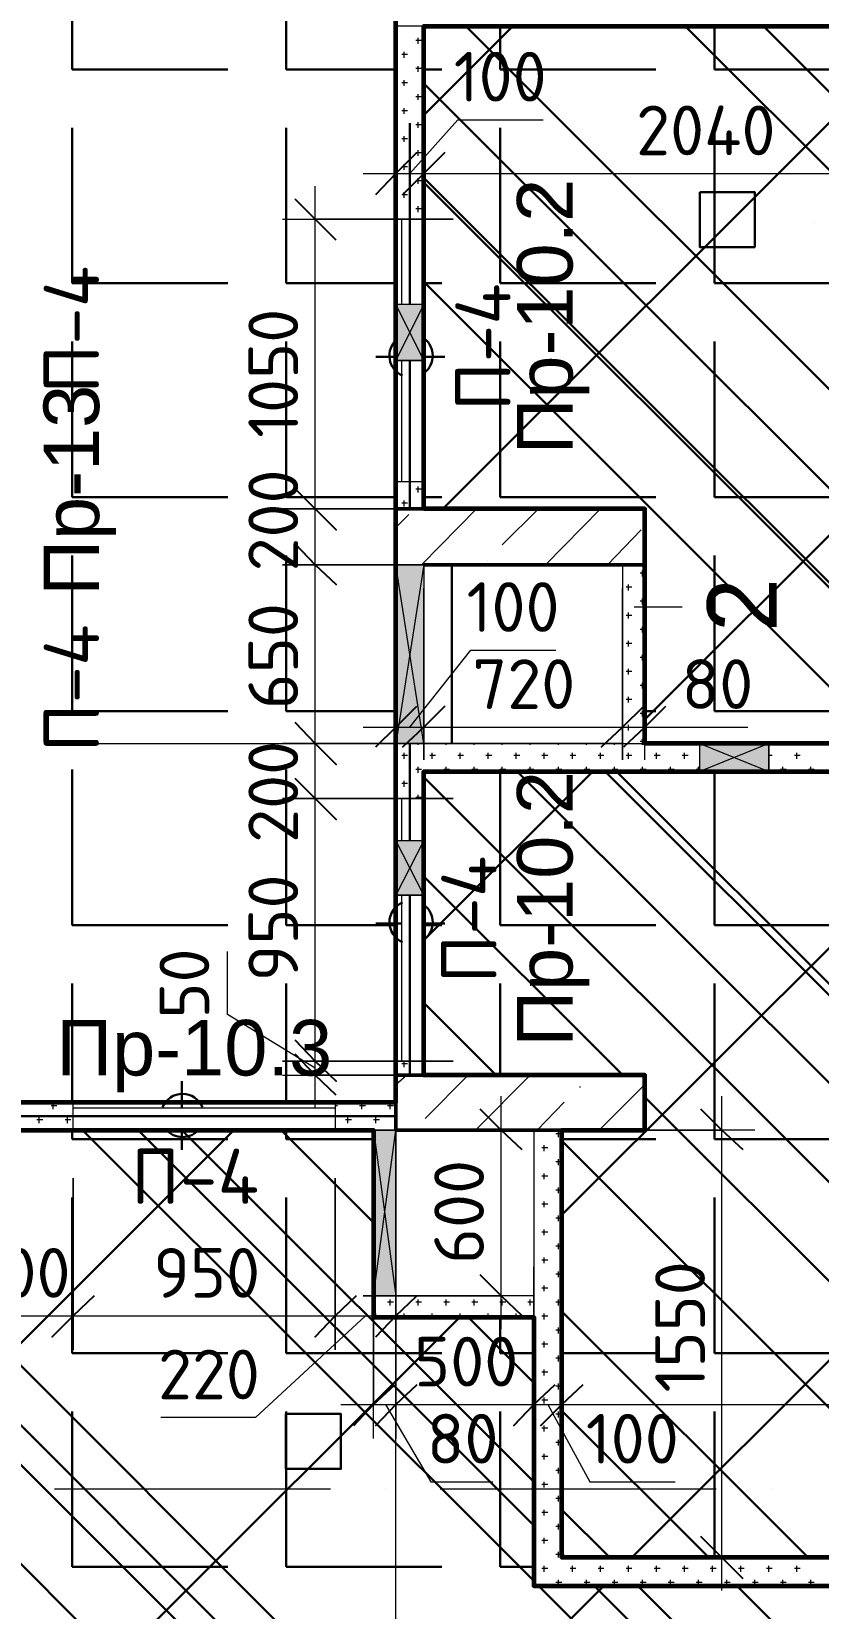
# Model space of a CAD drawing. Header units: millimetres. Extents: x -84737 to 172119, y -43083 to 59399.
# Drawn here: x 51026 to 53876, y 44044 to 49759 of the extents above; entities that cross this region are included whole.
import ezdxf

# ---------------------------------------------------------------- set-up
doc = ezdxf.new("R2010")
doc.units = ezdxf.units.MM
for name, color, linetype, lineweight in [('10) Плитка КР-3 300х300', 40, 'Continuous', 30), ('14) Плитка стены СТ-5.1', 3, 'Continuous', 60), ('19) Краска ПТ-5 потолок', 161, 'Continuous', 30), ('22) Шпакл. баз. фин. Потолок', 102, 'Continuous', 30)]:
    doc.layers.add(name, color=color, linetype=linetype, lineweight=lineweight)
for name, color, linetype in [('PDF _Двери', 7, 'Continuous'), ('PDF _Марки', 7, 'Continuous'), ('PDF _Несущие колонны', 7, 'Continuous'), ('PDF _Обобщенные модели', 7, 'Continuous'), ('PDF _Обозначения', 7, 'Continuous'), ('PDF _Окна', 7, 'Continuous'), ('PDF _Оси', 7, 'Continuous'), ('PDF _Перекрытия', 7, 'Continuous'), ('PDF _Размеры-100', 7, 'Continuous'), ('PDF _Стены', 7, 'Continuous'), ('PDF _Текст', 7, 'Continuous'), ('PDF _Элементы узлов', 7, 'Continuous')]:
    doc.layers.add(name, color=color, linetype=linetype)
doc.styles.add('PDF GOSTCommon', font='arial.ttf')
doc.styles.add('PDF ISOCPEUR', font='isocpeur.ttf')
pattern_1 = [(0, (0, 0), (0, 775.335), [563.88, -211.455]), (90, (0, 0), (-775.335, 5e-14), [563.88, -211.455])]

msp = doc.modelspace()

# ---------------------------------------------------------------- hatches: boundary and pattern name
at = {"layer": '10) Плитка КР-3 300х300'}
h = msp.add_hatch(dxfattribs=at)
h.set_pattern_fill('ANGLE', color=256, scale=111)
h.set_pattern_definition(pattern_1)
h.paths.add_polyline_path([(47206.2, 50679.7), (44755.2, 50679.7), (44755.2, 45879.3), (46926.8, 45879.3), (46926.8, 46057.1), (47206.2, 46057.1)])
h.paths.add_polyline_path([(47206.2, 52876.7), (45305.5, 52876.7), (45305.5, 50798.3), (47206.2, 50798.3)])
h.paths.add_polyline_path([(50948.3, 52876.7), (47206.2, 52876.7), (47206.2, 51479.8), (50948.3, 51479.8)])
h.paths.add_polyline_path([(47544.8, 52978.3), (45305.5, 52978.3), (45305.5, 52876.7), (47544.8, 52876.7)])
h.paths.add_polyline_path([(52345.3, 55179.6), (50948.3, 55179.6), (50948.3, 45879.3), (52345.3, 45879.3)])
h.paths.add_polyline_path([(55905.4, 56678.2), (53695.7, 56678.2), (53695.7, 56504.6), (52197.1, 56504.6), (52197.1, 56678.2), (50948.3, 56678.2), (50948.3, 55179.6), (55808, 55179.6), (55808, 55327.8), (55905.4, 55327.8)])
h.paths.add_polyline_path([(55808, 52876.7), (55507.5, 52876.7), (55507.5, 51780.4), (54406.8, 51780.4), (54406.8, 52876.7), (54262.9, 52876.7), (53145.3, 52876.7), (53145.3, 51678.8), (52446.9, 51678.8), (52446.9, 50679.7), (52548.5, 50679.7), (52548.5, 49879.7), (55808, 49879.7)])
at = {"layer": '10) Плитка КР-3 300х300', "transparency": 33554687}
h = msp.add_hatch(dxfattribs=at)
h.set_pattern_fill('ANGLE', color=256, scale=111)
h.set_pattern_definition(pattern_1)
h.paths.add_polyline_path([(52446.9, 46979.9), (52446.9, 47077.3), (55808, 47077.3), (55808, 44228.3), (52946.4, 44228.3), (52946.4, 45777.7), (53246.9, 45777.7), (53246.9, 45976.7), (52446.9, 45976.7)])
h.paths.add_polyline_path([(52446.9, 48029.7), (52446.9, 49778.1), (55808, 49778.1), (55808, 47178.9), (53246.9, 47178.9), (53246.9, 48029.7)])
h.paths.add_polyline_path([(46304.5, 41878.9), (46304.5, 44499.3), (47455.9, 44478.1), (47455.9, 45599.9), (49504.8, 45599.9), (49504.8, 44258), (49758.8, 44258), (49777.8, 45777.7), (52264.8, 45777.7), (52264.8, 45104.6), (52264.8, 45100.4), (52844.8, 45100.4), (52844.8, 44126.7), (55808, 44126.7), (55808, 41878.9), (49758.8, 41878.9), (49758.8, 42958.4), (49504.8, 42958.4), (49504.8, 41878.9)])
h.paths.add_polyline_path([(44755.2, 42827.2), (44755.2, 45777.7), (47358.6, 45777.7), (47358.6, 44579.7), (46054.8, 44579.7), (46054.8, 42827.2)])
at = {"layer": '19) Краска ПТ-5 потолок', "transparency": 33554687}
h = msp.add_hatch(dxfattribs=at)
h.set_pattern_fill('ANSI34', color=256, scale=80, angle=90)
h.paths.add_polyline_path([(52446.9, 46979.9), (52446.9, 47077.3), (55808, 47077.3), (55808, 44228.3), (52946.4, 44228.3), (52946.4, 45777.7), (53246.9, 45777.7), (53246.9, 45976.7), (52446.9, 45976.7)])
h.paths.add_polyline_path([(52446.9, 48029.7), (52446.9, 49778.1), (55808, 49778.1), (55808, 47178.9), (53246.9, 47178.9), (53246.9, 48029.7)])
h.paths.add_polyline_path([(46304.5, 41878.9), (46304.5, 44499.3), (47455.9, 44478.1), (47455.9, 45599.9), (49504.8, 45599.9), (49504.8, 44258), (49758.8, 44258), (49777.8, 45777.7), (52264.8, 45777.7), (52264.8, 45104.6), (52264.8, 45100.4), (52844.8, 45100.4), (52844.8, 44126.7), (55808, 44126.7), (55808, 41878.9), (49758.8, 41878.9), (49758.8, 42958.4), (49504.8, 42958.4), (49504.8, 41878.9)])
h.paths.add_polyline_path([(44755.2, 42827.2), (44755.2, 45777.7), (47358.6, 45777.7), (47358.6, 44579.7), (46054.8, 44579.7), (46054.8, 42827.2)])
at = {"layer": '22) Шпакл. баз. фин. Потолок', "transparency": 33554687}
h = msp.add_hatch(dxfattribs=at)
h.set_pattern_fill('ANSI37', color=256, scale=333)
h.paths.add_polyline_path([(52446.9, 46979.9), (52446.9, 47077.3), (55808, 47077.3), (55808, 44228.3), (52946.4, 44228.3), (52946.4, 45777.7), (53246.9, 45777.7), (53246.9, 45976.7), (52446.9, 45976.7)])
h.paths.add_polyline_path([(52446.9, 48029.7), (52446.9, 49778.1), (55808, 49778.1), (55808, 47178.9), (53246.9, 47178.9), (53246.9, 48029.7)])
h.paths.add_polyline_path([(46304.5, 41878.9), (46304.5, 44499.3), (47455.9, 44478.1), (47455.9, 45599.9), (49504.8, 45599.9), (49504.8, 44258), (49758.8, 44258), (49777.8, 45777.7), (52264.8, 45777.7), (52264.8, 45104.6), (52264.8, 45100.4), (52844.8, 45100.4), (52844.8, 44126.7), (55808, 44126.7), (55808, 41878.9), (49758.8, 41878.9), (49758.8, 42958.4), (49504.8, 42958.4), (49504.8, 41878.9)])
h.paths.add_polyline_path([(44755.2, 42827.2), (44755.2, 45777.7), (47358.6, 45777.7), (47358.6, 44579.7), (46054.8, 44579.7), (46054.8, 42827.2)])

# ---------------------------------------------------------------- linework, layer by layer
at = {"layer": '10) Плитка КР-3 300х300'}
for points in [[(50948.3, 45879.3), (52345.3, 45879.3), (52345.3, 55179.6), (50948.3, 55179.6)], [(52446.9, 48029.7), (52446.9, 49778.1), (55808, 49778.1), (55808, 47178.9), (53246.9, 47178.9), (53246.9, 48029.7)], [(52446.9, 46979.9), (52446.9, 47077.3), (55808, 47077.3), (55808, 44228.3), (52946.4, 44228.3), (52946.4, 45777.7), (53246.9, 45777.7), (53246.9, 45976.7), (52446.9, 45976.7)], [(46304.5, 41878.9), (46304.5, 44499.3), (47455.9, 44478.1), (47455.9, 45599.9), (49504.8, 45599.9), (49504.8, 44258), (49758.8, 44258), (49777.8, 45777.7), (52264.8, 45777.7), (52264.8, 45104.6), (52264.8, 45100.4), (52844.8, 45100.4), (52844.8, 44126.7), (55808, 44126.7), (55808, 41878.9), (49758.8, 41878.9), (49758.8, 42958.4), (49504.8, 42958.4), (49504.8, 41878.9)]]:
    msp.add_lwpolyline(points, close=True, dxfattribs=at)
at = {"layer": '14) Плитка стены СТ-5.1'}
for points in [[(50948.3, 51479.8), (50948.3, 45879.3), (52345.3, 45879.3), (52345.3, 55179.6)], [(49504.8, 45599.9), (49504.8, 44258), (49758.8, 44258), (49777.8, 45777.7), (52264.8, 45777.7), (52264.8, 45104.6), (52264.8, 45100.4), (52844.8, 45100.4), (52844.8, 44126.7), (55808, 44126.7), (55808, 41878.9), (49758.8, 41878.9), (49758.8, 42958.4), (49504.8, 42958.4), (49504.8, 41878.9), (46304.5, 41878.9), (46304.5, 44499.3), (47455.9, 44478.1), (47455.9, 45599.9)]]:
    msp.add_lwpolyline(points, dxfattribs=at)
for points in [[(52446.9, 48029.7), (52446.9, 49778.1), (55808, 49778.1), (55808, 47178.9), (53246.9, 47178.9), (53246.9, 48029.7)], [(52446.9, 46979.9), (52446.9, 47077.3), (55808, 47077.3), (55808, 44228.3), (52946.4, 44228.3), (52946.4, 45777.7), (53246.9, 45777.7), (53246.9, 45976.7), (52446.9, 45976.7)]]:
    msp.add_lwpolyline(points, close=True, dxfattribs=at)
at = {"layer": 'PDF _Двери', "lineweight": 18}
for points in [[(52366.4, 48770.6), (52366.4, 49079.6), (52446.9, 49079.6), (52446.9, 48770.6)], [(52446.9, 48567.4), (52446.9, 48127.1), (52366.4, 48127.1), (52366.4, 48567.4)], [(52366.4, 46827.5), (52366.4, 46979.9), (52446.9, 46979.9), (52446.9, 46827.5)], [(52446.9, 46628.6), (52446.9, 46027.5), (52366.4, 46027.5), (52366.4, 46628.6)]]:
    msp.add_lwpolyline(points, dxfattribs=at)
msp.add_lwpolyline([(51176.9, 45858.1), (52125.1, 45858.1), (52125.1, 45777.7), (51176.9, 45777.7)], close=True, dxfattribs=at)
at = {"layer": 'PDF _Марки', "lineweight": 9}
msp.add_lwpolyline([(53208.8, 47674.2), (53382.4, 47674.2)], dxfattribs=at)
at = {"layer": 'PDF _Несущие колонны', "lineweight": 50}
msp.add_lwpolyline([(52446.9, 47826.6), (53246.9, 47826.6), (53246.9, 48029.7), (52345.3, 48029.7), (52345.3, 47826.6)], dxfattribs=at)
at = {"layer": 'PDF _Несущие колонны', "lineweight": 9}
for points in [[(52345.3, 47962), (52391.8, 48008.6)], [(52438.4, 47826.6), (52637.4, 48029.7)], [(52730.5, 47898.5), (52861.7, 48029.7)], [(52887.1, 47826.6), (53086.1, 48029.7)], [(53111.5, 47826.6), (53234.2, 47953.6)], [(52675.5, 47843.5), (52675.5, 47843.5)], [(52345.3, 45942.8), (52383.4, 45976.7)], [(52451.1, 45820), (52607.7, 45976.7)], [(52633.1, 45777.7), (52832.1, 45976.7)], [(53009.9, 45934.3), (53014.1, 45934.3)], [(53081.8, 45777.7), (53246.9, 45942.8)], [(52857.5, 45777.7), (52954.8, 45879.3)]]:
    msp.add_lwpolyline(points, dxfattribs=at)
at = {"layer": 'PDF _Несущие колонны', "lineweight": 50}
msp.add_lwpolyline([(53246.9, 45976.7), (52345.3, 45976.7), (52345.3, 45777.7), (53246.9, 45777.7)], close=True, dxfattribs=at)
at = {"layer": 'PDF _Обобщенные модели', "lineweight": 30}
for points in [[(52396.1, 48770.6), (52396.1, 49426.7)], [(52273.3, 48580.1), (52345.3, 48580.1)], [(52446.9, 48580.1), (52523.1, 48580.1)], [(52396.1, 48029.7), (52396.1, 48567.4)], [(52396.1, 46827.5), (52396.1, 47178.9)], [(52396.1, 45976.7), (52396.1, 46628.6)], [(52273.3, 46527), (52366.4, 46527)], [(52446.9, 46527), (52523.1, 46527)], [(51570.6, 45955.5), (51570.6, 45858.1)], [(50876.4, 45828.5), (52345.3, 45828.5)], [(51570.6, 45777.7), (51570.6, 45705.7)]]:
    msp.add_lwpolyline(points, dxfattribs=at)
for centre, start, end in [((52400.3, 48584.2), 130.8912, 246.9287), ((52400.3, 48584.2), 308.7817, 51.2183), ((52400.3, 46531), 113.0713, 246.9287), ((52400.3, 46531), 308.7817, 51.2183), ((51572.7, 45830.6), 23.0741, 156.9259), ((51572.7, 45830.6), 218.7844, 321.2156)]:
    msp.add_arc(centre, 78.3, start, end, dxfattribs=at)
at = {"layer": 'PDF _Обозначения', "lineweight": 9}
msp.add_lwpolyline([(53860.7, 49066.9), (53860.7, 49066.9)], dxfattribs=at)
at = {"layer": 'PDF _Окна', "color": 8, "true_color": 0x808080, "transparency": 33554559}
for points in [[(52345.3, 48770.6), (52345.3, 48567.4), (52446.9, 48770.6)], [(52345.3, 48567.4), (52446.9, 48770.6), (52446.9, 48567.4)], [(52345.3, 47826.6), (52345.3, 47178.9), (52446.9, 47826.6)], [(52345.3, 47178.9), (52446.9, 47826.6), (52446.9, 47178.9)], [(53445.9, 47077.3), (53695.7, 47077.3), (53445.9, 47178.9)], [(53695.7, 47077.3), (53445.9, 47178.9), (53695.7, 47178.9)], [(52345.3, 46827.5), (52345.3, 46628.6), (52446.9, 46827.5)], [(52345.3, 46628.6), (52446.9, 46827.5), (52446.9, 46628.6)], [(52345.3, 45176.6), (52345.3, 45777.7), (52264.8, 45176.6)], [(52345.3, 45777.7), (52264.8, 45176.6), (52264.8, 45777.7)]]:
    msp.add_solid(points, dxfattribs=at)
at = {"layer": 'PDF _Оси', "lineweight": 9}
for points in [[(52345.3, 49282.8), (52345.3, 50286)], [(52345.3, 49083.8), (52345.3, 49083.8)], [(52345.3, 47885.8), (52345.3, 48884.9)], [(52345.3, 47686.9), (52345.3, 47686.9)], [(52345.3, 46484.6), (52345.3, 47483.7)], [(51109.2, 47178.9), (52108.2, 47178.9)], [(52307.2, 47178.9), (52307.2, 47178.9)], [(52506.1, 47178.9), (53505.2, 47178.9)], [(53708.4, 47178.9), (53708.4, 47178.9)], [(52345.3, 46285.7), (52345.3, 46285.7)], [(52345.3, 45083.4), (52345.3, 46086.7)], [(52345.3, 44884.5), (52345.3, 44884.5)], [(52345.3, 43686.5), (52345.3, 44685.5)], [(51109.2, 44478.1), (52108.2, 44478.1)], [(52307.2, 44478.1), (52307.2, 44478.1)], [(52506.1, 44478.1), (53505.2, 44478.1)], [(53708.4, 44478.1), (53708.4, 44478.1)]]:
    msp.add_lwpolyline(points, dxfattribs=at)
at = {"layer": 'PDF _Перекрытия', "lineweight": 30}
for points in [[(53445.9, 49176.9), (53445.9, 48978), (53644.9, 48978), (53644.9, 49176.9)], [(51947.3, 44749), (51947.3, 44550.1), (52146.3, 44550.1), (52146.3, 44749)]]:
    msp.add_lwpolyline(points, close=True, dxfattribs=at)
for points in [[(52345.3, 49079.6), (52345.3, 48770.6)], [(52345.3, 48567.4), (52345.3, 48127.1)], [(52548.5, 47178.9), (52548.5, 47826.6)], [(52345.3, 46979.9), (52345.3, 46827.5)], [(52345.3, 46628.6), (52345.3, 46027.5)], [(52125.1, 45879.3), (51176.9, 45879.3)]]:
    msp.add_lwpolyline(points, dxfattribs=at)
at = {"layer": 'PDF _Размеры-100', "lineweight": 9}
for points in [[(52226.7, 49244.7), (52446.9, 49244.7), (54487.3, 49244.7), (55435.5, 49244.7), (55435.5, 49744.2), (55435.5, 49126.1), (55435.5, 49744.2), (55435.5, 49244.7), (55926.5, 49244.7)], [(52345.3, 49126.1), (52345.3, 49744.2), (52345.3, 49244.7)], [(52396.1, 49244.7), (52569.6, 49439.4), (52878.6, 49439.4)], [(52053.2, 45858.1), (52053.2, 46027.5), (52053.2, 46979.9), (52053.2, 47178.9), (52053.2, 47826.6), (52053.2, 48029.7), (52552.7, 48029.7), (51934.6, 48029.7), (52552.7, 48029.7), (52053.2, 48029.7), (52053.2, 49198.1)], [(51934.6, 49079.6), (52552.7, 49079.6), (52053.2, 49079.6)], [(52226.7, 47238.1), (52446.9, 47238.1), (53166.5, 47238.1), (53166.5, 47741.9), (53166.5, 47119.6), (53166.5, 47741.9), (53166.5, 47238.1), (53365.5, 47238.1)], [(52345.3, 47119.6), (52345.3, 47741.9), (52345.3, 47238.1)], [(53246.9, 47119.6), (53246.9, 47741.9), (53246.9, 47238.1)], [(52396.1, 47238.1), (52616.2, 47517.5), (52925.2, 47517.5)], [(53208.8, 47238.1), (53395.1, 47238.1), (53619.5, 47238.1)], [(52053.2, 46002.1), (51735.7, 46196.8), (51735.7, 46425.4)], [(51934.6, 45976.7), (52552.7, 45976.7), (52053.2, 45976.7)], [(52726.3, 45058.1), (52726.3, 45900.5)], [(53526.3, 44109.8), (53526.3, 45900.5)], [(52844.8, 45777.7), (52226.7, 45777.7), (52726.3, 45777.7)], [(53644.9, 45777.7), (53026.8, 45777.7), (53526.3, 45777.7)], [(49636, 45104.6), (49826.5, 45104.6), (50774.8, 45104.6), (51176.9, 45104.6), (52125.1, 45104.6), (52125.1, 45604.1), (52125.1, 44981.9), (52125.1, 45604.1), (52125.1, 45104.6), (52468, 45104.6)], [(52345.3, 44981.9), (52345.3, 45604.1), (52345.3, 45104.6)], [(52146.3, 44782.9), (52345.3, 44782.9), (52844.8, 44782.9), (52946.4, 44782.9), (52946.4, 45282.4), (52946.4, 44660.1), (52946.4, 45282.4), (52946.4, 44782.9), (55926.5, 44782.9)], [(52264.8, 44660.1), (52264.8, 45282.4), (52264.8, 44782.9)], [(52844.8, 45176.6), (52226.7, 45176.6), (52726.3, 45176.6)], [(52235.2, 45104.6), (51837.3, 44736.3), (51494.4, 44736.3)], [(52307.2, 44782.9), (52472.3, 44503.5), (52696.6, 44503.5)], [(52895.6, 44782.9), (53048, 44503.5), (53357, 44503.5)], [(53644.9, 44228.3), (53026.8, 44228.3), (53526.3, 44228.3)]]:
    msp.add_lwpolyline(points, dxfattribs=at)
for points in [[(52446.9, 49244.7), (52446.9, 49744.2), (52446.9, 49126.1), (52446.9, 49744.2)], [(52053.2, 47826.6), (52552.7, 47826.6), (51934.6, 47826.6), (52552.7, 47826.6)], [(52446.9, 47238.1), (52446.9, 47741.9), (52446.9, 47119.6), (52446.9, 47741.9)], [(52053.2, 47178.9), (52552.7, 47178.9), (51934.6, 47178.9), (52552.7, 47178.9)], [(52053.2, 46979.9), (52552.7, 46979.9), (51934.6, 46979.9), (52552.7, 46979.9)], [(52053.2, 46027.5), (52552.7, 46027.5), (51934.6, 46027.5), (52552.7, 46027.5)], [(51176.9, 45104.6), (51176.9, 45604.1), (51176.9, 44981.9), (51176.9, 45604.1)], [(52345.3, 44782.9), (52345.3, 45282.4), (52345.3, 44660.1), (52345.3, 45282.4)], [(52844.8, 44782.9), (52844.8, 45282.4), (52844.8, 44660.1), (52844.8, 45282.4)]]:
    msp.add_lwpolyline(points, close=True, dxfattribs=at)
at = {"layer": 'PDF _Размеры-100', "lineweight": 25}
for points in [[(52273.3, 49168.5), (52345.3, 49244.7), (52421.5, 49320.9)], [(52129.4, 49003.4), (52053.2, 49079.6), (51981.2, 49151.5)], [(52273.3, 47166.2), (52345.3, 47238.1), (52421.5, 47314.3)], [(53170.7, 47166.2), (53246.9, 47238.1), (53323.1, 47314.3)], [(52129.4, 45904.7), (52053.2, 45976.7), (51981.2, 46052.8)], [(52802.5, 45705.7), (52726.3, 45777.7), (52650.1, 45853.9)], [(53602.5, 45705.7), (53526.3, 45777.7), (53450.1, 45853.9)], [(52802.5, 45104.6), (52726.3, 45176.6), (52650.1, 45252.8)], [(52273.3, 45028.4), (52345.3, 45104.6), (52421.5, 45176.6)], [(52192.9, 44706.7), (52264.8, 44782.9), (52341, 44854.9)], [(53602.5, 44152.1), (53526.3, 44228.3), (53450.1, 44304.5)]]:
    msp.add_lwpolyline(points, dxfattribs=at)
for points in [[(52523.1, 49320.9), (52446.9, 49244.7), (52370.7, 49168.5), (52446.9, 49244.7)], [(51981.2, 48101.7), (52053.2, 48029.7), (52129.4, 47953.6), (52053.2, 48029.7)], [(51981.2, 47902.8), (52053.2, 47826.6), (52129.4, 47754.6), (52053.2, 47826.6)], [(52523.1, 47314.3), (52446.9, 47238.1), (52370.7, 47166.2), (52446.9, 47238.1)], [(53242.7, 47314.3), (53166.5, 47238.1), (53090.3, 47166.2), (53166.5, 47238.1)], [(51981.2, 47255.1), (52053.2, 47178.9), (52129.4, 47102.7), (52053.2, 47178.9)], [(51981.2, 47051.9), (52053.2, 46979.9), (52129.4, 46903.7), (52053.2, 46979.9)], [(51981.2, 46103.6), (52053.2, 46027.5), (52129.4, 45955.5), (52053.2, 46027.5)], [(51253.1, 45176.6), (51176.9, 45104.6), (51100.7, 45028.4), (51176.9, 45104.6)], [(52201.3, 45176.6), (52125.1, 45104.6), (52053.2, 45028.4), (52125.1, 45104.6)], [(52421.5, 44854.9), (52345.3, 44782.9), (52273.3, 44706.7), (52345.3, 44782.9)], [(52921, 44854.9), (52844.8, 44782.9), (52772.8, 44706.7), (52844.8, 44782.9)], [(53022.6, 44854.9), (52946.4, 44782.9), (52870.2, 44706.7), (52946.4, 44782.9)]]:
    msp.add_lwpolyline(points, close=True, dxfattribs=at)
at = {"layer": 'PDF _Стены', "lineweight": 18}
for points in [[(52446.9, 49079.6), (52446.9, 49778.1), (52345.3, 49778.1), (52345.3, 49079.6), (52366.4, 49079.6)], [(52366.4, 48127.1), (52345.3, 48127.1), (52345.3, 48029.7), (52446.9, 48029.7), (52446.9, 48127.1)], [(53445.9, 47178.9), (53246.9, 47178.9), (53246.9, 47826.6), (53166.5, 47826.6), (53166.5, 47178.9), (52446.9, 47178.9)], [(52345.3, 47178.9), (52345.3, 46979.9), (52366.4, 46979.9)], [(55736.1, 47178.9), (53695.7, 47178.9)], [(52446.9, 46979.9), (52446.9, 47077.3), (53445.9, 47077.3)], [(53695.7, 47077.3), (55736.1, 47077.3)], [(51176.9, 45858.1), (51176.9, 45879.3), (50948.3, 45879.3), (50948.3, 46480.4)], [(52366.4, 46027.5), (52345.3, 46027.5), (52345.3, 45976.7), (52446.9, 45976.7), (52446.9, 46027.5)], [(52345.3, 45777.7), (52345.3, 45879.3), (52125.1, 45879.3), (52125.1, 45858.1)], [(50804.4, 45777.7), (51176.9, 45777.7)], [(52125.1, 45777.7), (52264.8, 45777.7)], [(55736.1, 44228.3), (52946.4, 44228.3), (52946.4, 45777.7), (52844.8, 45777.7), (52844.8, 45176.6), (52345.3, 45176.6)], [(52264.8, 45176.6), (52264.8, 45100.4), (52844.8, 45100.4), (52844.8, 44126.7), (55736.1, 44126.7)]]:
    msp.add_lwpolyline(points, dxfattribs=at)
at = {"layer": 'PDF _Стены', "lineweight": 9}
for points in [[(52417.2, 49727.3), (52438.4, 49727.3)], [(52425.7, 49714.6), (52425.7, 49735.7)], [(52366.4, 49676.5), (52387.6, 49676.5)], [(52374.9, 49663.8), (52374.9, 49684.9)], [(52417.2, 49625.7), (52438.4, 49625.7)], [(52425.7, 49613), (52425.7, 49634.1)], [(52366.4, 49574.9), (52387.6, 49574.9)], [(52374.9, 49562.2), (52374.9, 49583.3)], [(52417.2, 49524.1), (52438.4, 49524.1)], [(52425.7, 49511.4), (52425.7, 49532.5)], [(52366.4, 49473.3), (52387.6, 49473.3)], [(52374.9, 49460.6), (52374.9, 49481.7)], [(52374.9, 49359), (52374.9, 49380.1)], [(52417.2, 49422.5), (52438.4, 49422.5)], [(52425.7, 49409.8), (52425.7, 49430.9)], [(52366.4, 49371.7), (52387.6, 49371.7)], [(52417.2, 49320.9), (52438.4, 49320.9)], [(52425.7, 49308.2), (52425.7, 49329.3)], [(52366.4, 49270.1), (52387.6, 49270.1)], [(52374.9, 49257.4), (52374.9, 49278.5)], [(52417.2, 49219.3), (52438.4, 49219.3)], [(52425.7, 49206.6), (52425.7, 49227.7)], [(52366.4, 49168.5), (52387.6, 49168.5)], [(52374.9, 49155.8), (52374.9, 49176.9)], [(52417.2, 49117.7), (52438.4, 49117.7)], [(52425.7, 49105), (52425.7, 49126.1)], [(52417.2, 48101.7), (52438.4, 48101.7)], [(52425.7, 48089), (52425.7, 48110.2)], [(52366.4, 48050.9), (52387.6, 48050.9)], [(52374.9, 48038.2), (52374.9, 48059.4)], [(53230, 47796.9), (53246.9, 47796.9)], [(53238.5, 47784.2), (53238.5, 47805.4)], [(53179.2, 47746.1), (53200.4, 47746.1)], [(53187.7, 47733.4), (53187.7, 47754.6)], [(53230, 47695.3), (53246.9, 47695.3)], [(53238.5, 47682.6), (53238.5, 47703.8)], [(53179.2, 47644.5), (53200.4, 47644.5)], [(53187.7, 47631.8), (53187.7, 47653)], [(53187.7, 47530.2), (53187.7, 47551.4)], [(53230, 47593.7), (53246.9, 47593.7)], [(53238.5, 47581), (53238.5, 47602.2)], [(53179.2, 47542.9), (53200.4, 47542.9)], [(53230, 47492.1), (53246.9, 47492.1)], [(53238.5, 47479.4), (53238.5, 47500.6)], [(53179.2, 47441.3), (53200.4, 47441.3)], [(53187.7, 47428.6), (53187.7, 47449.8)], [(53230, 47390.5), (53246.9, 47390.5)], [(53238.5, 47377.8), (53238.5, 47399)], [(53179.2, 47339.7), (53200.4, 47339.7)], [(53187.7, 47327), (53187.7, 47348.2)], [(53230, 47288.9), (53246.9, 47288.9)], [(53238.5, 47276.2), (53238.5, 47297.4)], [(53179.2, 47238.1), (53200.4, 47238.1)], [(53187.7, 47225.4), (53187.7, 47246.6)], [(52425.7, 47174.6), (52425.7, 47178.9)], [(52527.3, 47174.6), (52527.3, 47178.9)], [(52628.9, 47174.6), (52628.9, 47178.9)], [(52730.5, 47174.6), (52730.5, 47178.9)], [(52832.1, 47174.6), (52832.1, 47178.9)], [(52933.7, 47174.6), (52933.7, 47178.9)], [(53035.3, 47174.6), (53035.3, 47178.9)], [(53136.9, 47174.6), (53136.9, 47178.9)], [(53230, 47187.3), (53246.9, 47187.3)], [(53238.5, 47174.6), (53238.5, 47178.9), (53238.5, 47195.8)], [(53340.1, 47174.6), (53340.1, 47178.9)], [(53441.7, 47174.6), (53441.7, 47178.9)], [(53746.5, 47174.6), (53746.5, 47178.9)], [(53848, 47174.6), (53848, 47178.9)], [(52366.4, 47136.5), (52387.6, 47136.5)], [(52374.9, 47123.8), (52374.9, 47145)], [(52425.7, 47073), (52425.7, 47094.2)], [(52468, 47136.5), (52489.2, 47136.5)], [(52476.5, 47123.8), (52476.5, 47145)], [(52527.3, 47077.3), (52527.3, 47094.2)], [(52569.6, 47136.5), (52590.8, 47136.5)], [(52578.1, 47123.8), (52578.1, 47145)], [(52628.9, 47077.3), (52628.9, 47094.2)], [(52671.2, 47136.5), (52692.4, 47136.5)], [(52679.7, 47123.8), (52679.7, 47145)], [(52730.5, 47077.3), (52730.5, 47094.2)], [(52772.8, 47136.5), (52794, 47136.5)], [(52781.3, 47123.8), (52781.3, 47145)], [(52832.1, 47077.3), (52832.1, 47094.2)], [(52874.4, 47136.5), (52895.6, 47136.5)], [(52882.9, 47123.8), (52882.9, 47145)], [(52933.7, 47077.3), (52933.7, 47094.2)], [(52976, 47136.5), (52997.2, 47136.5)], [(52984.5, 47123.8), (52984.5, 47145)], [(53035.3, 47077.3), (53035.3, 47094.2)], [(53077.6, 47136.5), (53098.8, 47136.5)], [(53086.1, 47123.8), (53086.1, 47145)], [(53136.9, 47077.3), (53136.9, 47094.2)], [(53179.2, 47136.5), (53200.4, 47136.5)], [(53187.7, 47123.8), (53187.7, 47145)], [(53238.5, 47077.3), (53238.5, 47094.2)], [(53280.8, 47136.5), (53302, 47136.5)], [(53289.3, 47123.8), (53289.3, 47145)], [(53340.1, 47077.3), (53340.1, 47094.2)], [(53382.4, 47136.5), (53403.6, 47136.5)], [(53390.9, 47123.8), (53390.9, 47145)], [(53441.7, 47077.3), (53441.7, 47094.2)], [(53695.7, 47136.5), (53708.4, 47136.5)], [(53746.5, 47077.3), (53746.5, 47094.2)], [(53788.8, 47136.5), (53810, 47136.5)], [(53797.3, 47123.8), (53797.3, 47145)], [(53848, 47077.3), (53848, 47094.2)], [(52366.4, 47034.9), (52387.6, 47034.9)], [(52374.9, 47022.2), (52374.9, 47043.4)], [(52417.2, 47085.7), (52438.4, 47085.7)], [(52518.8, 47085.7), (52540, 47085.7)], [(52620.4, 47085.7), (52641.6, 47085.7)], [(52722, 47085.7), (52743.2, 47085.7)], [(52823.6, 47085.7), (52844.8, 47085.7)], [(52925.2, 47085.7), (52946.4, 47085.7)], [(53026.8, 47085.7), (53048, 47085.7)], [(53128.4, 47085.7), (53149.6, 47085.7)], [(53230, 47085.7), (53251.2, 47085.7)], [(53331.6, 47085.7), (53352.8, 47085.7)], [(53433.2, 47085.7), (53445.9, 47085.7)], [(53738, 47085.7), (53759.2, 47085.7)], [(53839.6, 47085.7), (53860.7, 47085.7)], [(52417.2, 46984.2), (52438.4, 46984.2)], [(52425.7, 46979.9), (52425.7, 46992.6)], [(52366.4, 46019), (52387.6, 46019)], [(52374.9, 46006.3), (52374.9, 46027.5)], [(51096.5, 45866.6), (51117.6, 45866.6)], [(51104.9, 45853.9), (51104.9, 45875.1)], [(52125.1, 45866.6), (52133.6, 45866.6)], [(52214, 45866.6), (52235.2, 45866.6)], [(52222.5, 45853.9), (52222.5, 45875.1)], [(52315.6, 45866.6), (52336.8, 45866.6)], [(52324.1, 45853.9), (52324.1, 45875.1)], [(51045.7, 45815.8), (51066.8, 45815.8)], [(51054.1, 45803.1), (51054.1, 45824.3)], [(51147.3, 45815.8), (51168.4, 45815.8)], [(51155.7, 45803.1), (51155.7, 45824.3)], [(52163.2, 45815.8), (52184.4, 45815.8)], [(52171.7, 45803.1), (52171.7, 45824.3)], [(52264.8, 45815.8), (52286, 45815.8)], [(52273.3, 45803.1), (52273.3, 45824.3)], [(52882.9, 45701.5), (52882.9, 45722.7)], [(52925.2, 45765), (52946.4, 45765)], [(52933.7, 45752.3), (52933.7, 45773.5)], [(52874.4, 45714.2), (52895.6, 45714.2)], [(52925.2, 45663.4), (52946.4, 45663.4)], [(52933.7, 45650.7), (52933.7, 45671.9)], [(52874.4, 45612.6), (52895.6, 45612.6)], [(52882.9, 45599.9), (52882.9, 45621.1)], [(52925.2, 45561.8), (52946.4, 45561.8)], [(52933.7, 45549.1), (52933.7, 45570.3)], [(52874.4, 45511), (52895.6, 45511)], [(52882.9, 45498.3), (52882.9, 45519.5)], [(52925.2, 45460.2), (52946.4, 45460.2)], [(52933.7, 45447.5), (52933.7, 45468.7)], [(52874.4, 45409.4), (52895.6, 45409.4)], [(52882.9, 45396.7), (52882.9, 45417.9)], [(52925.2, 45358.6), (52946.4, 45358.6)], [(52933.7, 45345.9), (52933.7, 45367.1)], [(52874.4, 45307.8), (52895.6, 45307.8)], [(52882.9, 45295.1), (52882.9, 45316.3)], [(52933.7, 45244.3), (52933.7, 45265.5)], [(52874.4, 45206.2), (52895.6, 45206.2)], [(52882.9, 45193.5), (52882.9, 45214.7)], [(52925.2, 45257), (52946.4, 45257)], [(52315.6, 45155.4), (52336.8, 45155.4)], [(52324.1, 45142.7), (52324.1, 45163.9)], [(52417.2, 45155.4), (52438.4, 45155.4)], [(52425.7, 45142.7), (52425.7, 45163.9)], [(52518.8, 45155.4), (52540, 45155.4)], [(52527.3, 45142.7), (52527.3, 45163.9)], [(52620.4, 45155.4), (52641.6, 45155.4)], [(52628.9, 45142.7), (52628.9, 45163.9)], [(52722, 45155.4), (52743.2, 45155.4)], [(52730.5, 45142.7), (52730.5, 45163.9)], [(52823.6, 45155.4), (52844.8, 45155.4)], [(52832.1, 45142.7), (52832.1, 45163.9)], [(52925.2, 45155.4), (52946.4, 45155.4)], [(52933.7, 45142.7), (52933.7, 45163.9)], [(52264.8, 45104.6), (52286, 45104.6)], [(52273.3, 45100.4), (52273.3, 45113.1)], [(52366.4, 45104.6), (52387.6, 45104.6)], [(52374.9, 45100.4), (52374.9, 45113.1)], [(52468, 45104.6), (52489.2, 45104.6)], [(52476.5, 45100.4), (52476.5, 45113.1)], [(52569.6, 45104.6), (52590.8, 45104.6)], [(52578.1, 45100.4), (52578.1, 45113.1)], [(52671.2, 45104.6), (52692.4, 45104.6)], [(52679.7, 45100.4), (52679.7, 45113.1)], [(52772.8, 45104.6), (52794, 45104.6)], [(52781.3, 45100.4), (52781.3, 45113.1)], [(52874.4, 45104.6), (52895.6, 45104.6)], [(52882.9, 45091.9), (52882.9, 45113.1)], [(52925.2, 45053.8), (52946.4, 45053.8)], [(52933.7, 45041.1), (52933.7, 45062.3)], [(52874.4, 45003), (52895.6, 45003)], [(52882.9, 44990.3), (52882.9, 45011.5)], [(52925.2, 44952.2), (52946.4, 44952.2)], [(52933.7, 44939.5), (52933.7, 44960.7)], [(52874.4, 44901.4), (52895.6, 44901.4)], [(52882.9, 44888.7), (52882.9, 44909.9)], [(52882.9, 44787.1), (52882.9, 44808.3)], [(52925.2, 44850.6), (52946.4, 44850.6)], [(52933.7, 44837.9), (52933.7, 44859.1)], [(52874.4, 44799.8), (52895.6, 44799.8)], [(52925.2, 44749), (52946.4, 44749)], [(52933.7, 44736.3), (52933.7, 44757.5)], [(52874.4, 44698.2), (52895.6, 44698.2)], [(52882.9, 44685.5), (52882.9, 44706.7)], [(52925.2, 44647.4), (52946.4, 44647.4)], [(52933.7, 44634.7), (52933.7, 44655.9)], [(52874.4, 44596.6), (52895.6, 44596.6)], [(52882.9, 44583.9), (52882.9, 44605.1)], [(52925.2, 44545.8), (52946.4, 44545.8)], [(52933.7, 44533.1), (52933.7, 44554.3)], [(52874.4, 44495), (52895.6, 44495)], [(52882.9, 44482.3), (52882.9, 44503.5)], [(52925.2, 44444.2), (52946.4, 44444.2)], [(52933.7, 44431.5), (52933.7, 44452.7)], [(52874.4, 44393.4), (52895.6, 44393.4)], [(52882.9, 44380.7), (52882.9, 44401.9)], [(52933.7, 44329.9), (52933.7, 44351.1)], [(52874.4, 44291.8), (52895.6, 44291.8)], [(52882.9, 44279.1), (52882.9, 44300.3)], [(52925.2, 44342.6), (52946.4, 44342.6)], [(52925.2, 44241), (52946.4, 44241)], [(52933.7, 44228.3), (52933.7, 44249.5)], [(52874.4, 44190.2), (52895.6, 44190.2)], [(52882.9, 44177.5), (52882.9, 44198.7)], [(52976, 44190.2), (52997.2, 44190.2)], [(52984.5, 44177.5), (52984.5, 44198.7)], [(53077.6, 44190.2), (53098.8, 44190.2)], [(53086.1, 44177.5), (53086.1, 44198.7)], [(53179.2, 44190.2), (53200.4, 44190.2)], [(53187.7, 44177.5), (53187.7, 44198.7)], [(53280.8, 44190.2), (53302, 44190.2)], [(53289.3, 44177.5), (53289.3, 44198.7)], [(53382.4, 44190.2), (53403.6, 44190.2)], [(53390.9, 44177.5), (53390.9, 44198.7)], [(53484, 44190.2), (53505.2, 44190.2)], [(53492.5, 44177.5), (53492.5, 44198.7)], [(53585.6, 44190.2), (53606.8, 44190.2)], [(53594.1, 44177.5), (53594.1, 44198.7)], [(53687.2, 44190.2), (53708.4, 44190.2)], [(53695.7, 44177.5), (53695.7, 44198.7)], [(53788.8, 44190.2), (53810, 44190.2)], [(53797.3, 44177.5), (53797.3, 44198.7)], [(52925.2, 44139.4), (52946.4, 44139.4)], [(52933.7, 44126.7), (52933.7, 44147.9)], [(53026.8, 44139.4), (53048, 44139.4)], [(53035.3, 44126.7), (53035.3, 44147.9)], [(53128.4, 44139.4), (53149.6, 44139.4)], [(53136.9, 44126.7), (53136.9, 44147.9)], [(53230, 44139.4), (53251.2, 44139.4)], [(53238.5, 44126.7), (53238.5, 44147.9)], [(53331.6, 44139.4), (53352.8, 44139.4)], [(53340.1, 44126.7), (53340.1, 44147.9)], [(53433.2, 44139.4), (53454.4, 44139.4)], [(53441.7, 44126.7), (53441.7, 44147.9)], [(53534.8, 44139.4), (53556, 44139.4)], [(53543.3, 44126.7), (53543.3, 44147.9)], [(53636.4, 44139.4), (53657.6, 44139.4)], [(53644.9, 44126.7), (53644.9, 44147.9)], [(53738, 44139.4), (53759.2, 44139.4)], [(53746.5, 44126.7), (53746.5, 44147.9)], [(53839.6, 44139.4), (53860.7, 44139.4)], [(53848, 44126.7), (53848, 44147.9)]]:
    msp.add_lwpolyline(points, dxfattribs=at)
at = {"layer": 'PDF _Элементы узлов', "lineweight": 9}
for points in [[(52446.9, 48567.4), (52345.3, 48567.4), (52345.3, 48770.6), (52446.9, 48770.6), (52345.3, 48567.4), (52446.9, 48567.4), (52345.3, 48770.6), (52446.9, 48770.6)], [(52446.9, 47178.9), (52345.3, 47178.9), (52345.3, 47826.6), (52446.9, 47826.6), (52345.3, 47178.9), (52446.9, 47178.9), (52345.3, 47826.6), (52446.9, 47826.6)], [(53695.7, 47178.9), (53695.7, 47077.3), (53445.9, 47077.3), (53445.9, 47178.9), (53695.7, 47077.3), (53695.7, 47178.9), (53445.9, 47077.3), (53445.9, 47178.9)], [(52446.9, 46628.6), (52345.3, 46628.6), (52345.3, 46827.5), (52446.9, 46827.5), (52345.3, 46628.6), (52446.9, 46628.6), (52345.3, 46827.5), (52446.9, 46827.5)], [(52264.8, 45777.7), (52345.3, 45777.7), (52345.3, 45176.6), (52264.8, 45176.6), (52345.3, 45777.7), (52264.8, 45777.7), (52345.3, 45176.6), (52264.8, 45176.6)]]:
    msp.add_lwpolyline(points, close=True, dxfattribs=at)

# ---------------------------------------------------------------- texts
at = {"layer": 'PDF _Текст', "attachment_point": 4}
for s, insert, char_height, style in [('100', (52554.8, 49595.4), 180, 'PDF ISOCPEUR'), ('2040', (53215.2, 49400.7), 180, 'PDF ISOCPEUR'), ('100', (52601.4, 47673.5), 180, 'PDF ISOCPEUR'), ('720', (52622.6, 47394.1), 180, 'PDF ISOCPEUR'), ('80', (53380.3, 47394.1), 180, 'PDF ISOCPEUR'), ('Пр-10.3', (51115.5, 46046), 201.27, 'PDF GOSTCommon'), ('П-4', (51386.4, 45610.2), 200, 'PDF ISOCPEUR'), ('400', (50785.3, 45260.5), 180, 'PDF ISOCPEUR'), ('950', (51466.9, 45260.5), 180, 'PDF ISOCPEUR'), ('220', (51483.8, 44892.2), 180, 'PDF ISOCPEUR'), ('500', (52410.9, 44938.8), 180, 'PDF ISOCPEUR'), ('80', (52457.5, 44659.4), 180, 'PDF ISOCPEUR'), ('100', (53033.2, 44659.4), 180, 'PDF ISOCPEUR')]:
    msp.add_mtext(s, dxfattribs=dict(at, insert=insert, char_height=char_height, style=style))
at = {"layer": 'PDF _Текст', "attachment_point": 4, "rotation": 90}
for s, insert, char_height, style in [('Пр-10.2', (52914.9, 48226.4), 201.27, 'PDF GOSTCommon'), ('П-4', (51170.6, 48446.6), 200, 'PDF ISOCPEUR'), ('П-4', (52660.7, 48383.1), 200, 'PDF ISOCPEUR'), ('950 200 650 200 1050', (51901.3, 46317.2), 180.001, 'PDF ISOCPEUR'), ('Пр-13', (51200.4, 47714.2), 201.27, 'PDF GOSTCommon'), ('2', (53598.6, 47583), 251.6, 'PDF GOSTCommon'), ('П-4', (51170.6, 47146.9), 200, 'PDF ISOCPEUR'), ('Пр-10.2', (52914.9, 46080.1), 201.27, 'PDF GOSTCommon'), ('П-4', (52609.9, 46308.7), 200, 'PDF ISOCPEUR'), ('50', (51579.5, 46181.7), 180, 'PDF ISOCPEUR'), ('600', (52574.4, 45292.7), 180, 'PDF ISOCPEUR'), ('1550', (53374.5, 44827), 180, 'PDF ISOCPEUR')]:
    msp.add_mtext(s, dxfattribs=dict(at, insert=insert, char_height=char_height, style=style))

doc.saveas('drawing.dxf')
